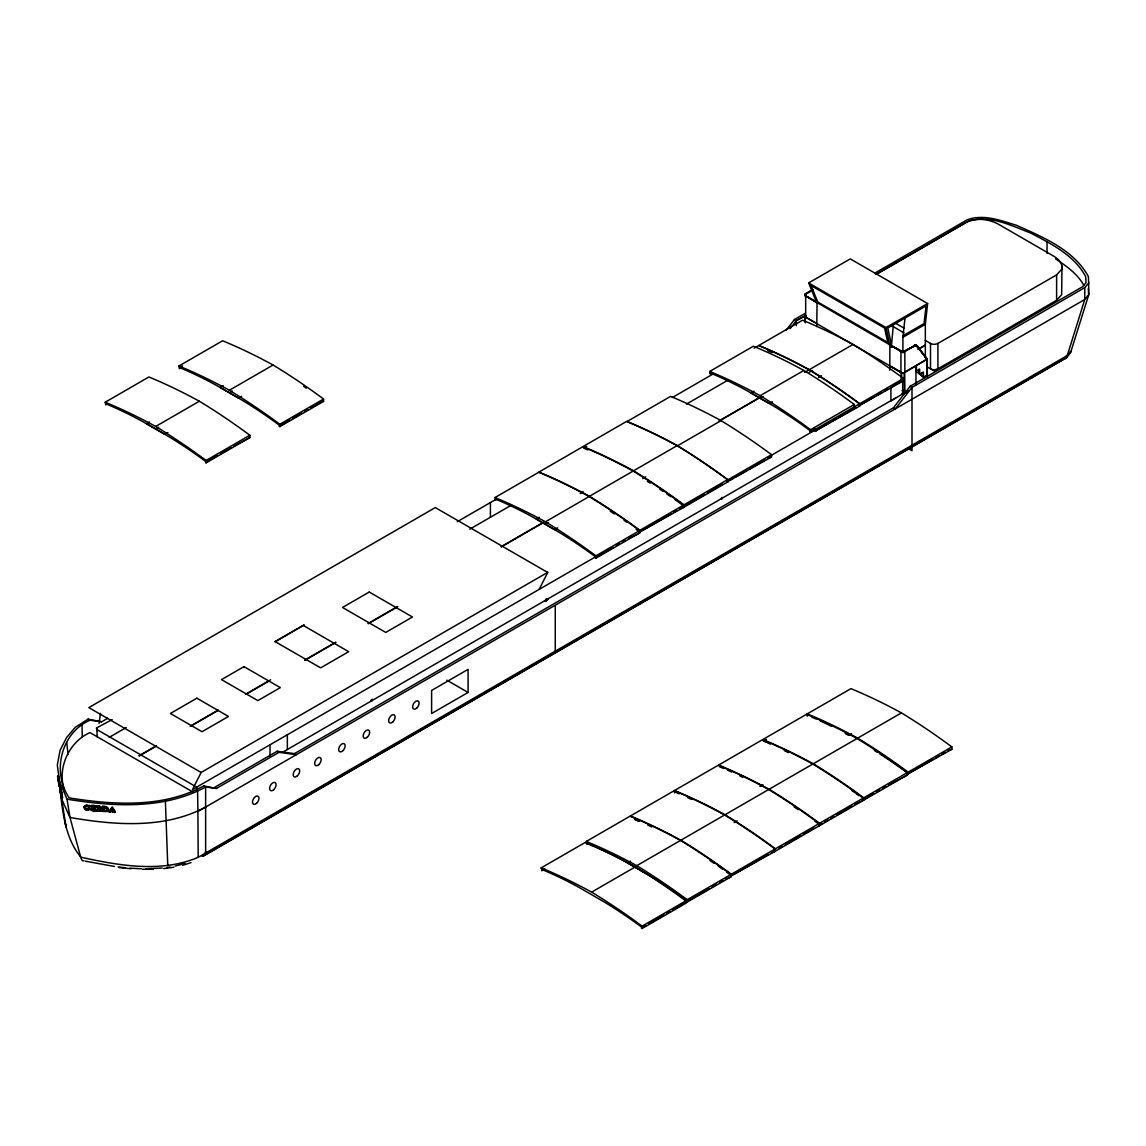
<?xml version="1.0" encoding="UTF-8"?>
<svg xmlns="http://www.w3.org/2000/svg" width="1146" height="1146" viewBox="0 0 1146 1146"><rect width="100%" height="100%" fill="white"/><g stroke="black" fill="none" stroke-linecap="round" stroke-linejoin="round"><path stroke-width="1.5" d="M546.284 601.378L546.556 598.814A1.676 0.96 -60 0 1 547.731 599.487L545.095 600.69A1.676 0.96 -60 0 0 545.138 601.02M796.327 325.679L796.341 320.594L805.581 315.265M95.892 809.792C96.364 811.626 88.142 809.448 92.296 810.537C95.533 813.961 97.152 807.013 94.774 810.394C90.305 811.096 95.304 804.635 94.473 808.918M916.184 345.404L916.127 345.806A8.122 4.699 -60 0 0 914.68 345.777L914.866 345.218A8.523 4.913 -60 0 1 915.926 345.333L916.556 345.562A8.552 4.942 -60 0 1 917.588 346.393L927.042 359.572M917.459 346.364A8.523 4.913 -60 0 0 916.428 345.519L916.213 345.605A8.409 4.856 -60 0 1 917.33 346.407L927.257 359.185L917.144 346.636A8.122 4.699 -60 0 0 916.155 345.82A8.18 4.713 -60 0 0 914.666 345.791L904.552 351.048A2.421 1.39 0 0 1 901.186 350.92L889.769 344.96L885.987 327.57L808.646 282.919L850.275 258.896L927.615 303.532L925.338 324.304L925.338 357.266M107.395 809.119L106.549 811.139L104.472 810.365M111.162 811.583C107.595 813.674 110.045 808.99 112.337 807.042C113.483 809.577 117.565 813.961 112.766 812.027C115.631 807.758 110.045 813.015 111.792 808.088C110.546 810.91 110.431 813.975 111.004 809.62M85.262 807.543L85.377 806.755M97.51 805.953C94.76 804.75 99.931 810.394 96.364 810.723C100.261 812.099 98.928 809.721 96.465 810.91M97.353 809.635L97.124 810.58M1034.208 374.656L1032.661 377.449L1029.71 377.507M100.977 808.088L100.447 806.455L98.012 805.996M876.189 274.223L965.82 222.482C975.919 217.482 988.296 218.886 998.066 224.014L1053.948 256.289C1058.417 258.924 1063.159 263.609 1061.669 269.281L1056.612 274.897L937.915 343.428A5.257 3.037 0 0 1 930.495 343.428L925.338 340.448M84.245 806.583C83.543 810.007 89.46 810.795 90.376 808.56C90.505 808.245 87.282 812.299 84.933 809.377C80.736 801.455 95.261 808.045 87.211 805.695A1.69 1.246 11.9 0 0 85.964 805.982L85.492 806.498M816.754 326.567L817.069 302.229L805.724 295.811M100.06 807.371C98.484 811.569 97.267 803.604 100.819 807.285C99.616 808.159 99.96 810.967 101.994 810.666M893.379 324.762L891.273 347.453M902.905 352.925L902.905 337.253L904.996 318.044M91.766 807.056C88.686 804.979 96.006 804.32 95.433 806.985M107.309 809.549C104.587 802.888 100.776 807.343 102.896 811.425A9.87 7.263 11.9 0 1 103.828 811.468L107.122 811.483A2.579 1.891 11.9 0 0 108.24 810.623L108.512 809.749C107.996 806.311 101.779 805.509 104.386 810.781M99.029 723.527L100.49 713.328M91.909 809.248L91.021 810.007L91.866 809.534M795.797 323.673L796.341 320.594L805.824 315.766M98.227 809.162L98.312 807.973M85.391 807.586C88.672 812.457 87.726 805.939 90.376 808.56M88.7 808.661L87.97 808.016M84.317 806.54L89.474 805.366M89.374 807.156L89.632 805.71M89.632 807.099L87.297 805.28A1.69 1.246 11.9 0 0 86.065 805.552L85.363 806.827M90.778 805.996L91.766 806.053L91.823 809.678M93.557 805.91C90.964 806.254 95.032 810.322 94.531 808.302A4.828 3.553 11.9 0 1 94.516 807.543L94.488 807.113M92.797 809.377L92.998 807.944M94.402 807.099L92.898 807.629M95.419 806.34L95.304 807.314L94.101 805.953M97.209 807.5L96.293 805.867M96.364 810.723L97.209 810.15M99.358 811.124L98.341 809.663M101.378 810.996C104.085 811.039 95.19 807.515 99.444 810.537M103.183 811.082L103.384 807.586L102.395 806.369M102.553 811.425L103.269 810.666M108.999 811.941L110.016 810.738M111.792 808.088L112.68 810.308M112.036 807.4L115.488 811.941M112.68 812.213L112.795 810.637L110.761 810.466M85.277 807.185L85.449 806.412M107.18 810.365L107.366 809.563M95.462 809.978L95.691 809.176M65.007 820.55L66.024 827.34L59.363 783.921C62.586 809.162 63.961 836.652 80.879 857.194C118.926 865.545 161.042 873.123 198.186 857.323L1067.27 355.561L1084.775 299.478L1084.775 287.632L1088.7 283.048L1088.356 276.473C1073.673 249.742 1042.989 237.193 1016.459 225.275C1000.816 220.533 983.454 213.844 967.238 219.774L874.67 273.206M102.309 806.942L103.197 806.856M108.97 811.382L111.047 811.683M101.063 807.672L99.602 808.918M112.738 811.697L115.388 812.041M87.855 808.36L90.276 808.46M102.51 810.867L102.982 810.996A9.87 7.263 11.9 0 1 103.914 811.039L107.208 811.053A2.579 1.891 11.9 0 0 108.34 810.193L107.538 807.429L102.768 806.369M102.123 810.38L100.476 811.239L98.341 808.976M63.947 788.863C57.372 767.204 69.319 741.749 89.947 732.581L193.602 792.416M92.783 808.489L94.23 809.162M214.546 787.402L277.146 751.26L294.45 753.624L296.313 754.698L279.008 752.335L216.408 788.477L203.773 785.927C163.119 808.102 113.54 805.022 69.204 797.903C51.685 772.046 60.867 732.924 89.947 720.218L101.622 721.779L88.099 719.144L75.249 727.323L66.525 737.637L60.108 750.243L57.3 765.055L59.621 781.515L67.012 799.177L69.992 817.499L81.022 858.325L82.326 860.675L84.03 860.847M100.003 807.815L98.441 808.188M539.179 589.373L547.831 572.284L201.123 772.461L192.485 789.551L594.96 557.171M804.807 315.608L804.707 315.766A2.22 1.275 0 0 0 805.094 316.883L900.942 372.249M92.926 805.925L92.812 808.059M92.754 806.469L95.032 806.813M816.854 302.659L805.624 295.926L902.69 352.295M889.912 344.574L889.769 370.187M786.156 330.234L794.465 319.519L805.266 313.288M294.45 753.624L893.508 407.732L910.125 386.288L1082.583 286.729L1086.036 282.704L1085.72 276.73C1074.59 255.486 1051.627 244.084 1031.257 233.326C1011.818 225.733 990.001 214.703 968.8 221.035L876.404 274.367M790.095 328.63L796.341 320.594L794.465 319.519M107.122 810.265L104.644 810.68M1064.305 358.755L1067.972 354.415M1067.27 355.561L1071.08 351.048L1088.7 294.894L1088.7 283.048M1065.035 358.655L1071.066 351.321M1070.851 352.151L1067.041 356.65L201.954 856.119L205.077 854.83L205.635 851.363M1065.694 358.383L1070.493 352.882M926.627 366.591L934.205 370.975L1056.612 300.309L1061.669 294.68L1061.955 265.915M371.734 701.094C374.413 697.069 369.227 700.908 371.476 700.951M721.694 499.427C724.215 494.599 719.444 500.014 721.092 499.083M99.745 808.56L101.464 810.58M205.635 807.056C164.566 829.246 114.528 825.149 69.992 817.499L62.171 800.08L60.136 791.814M917.86 349.444L925.338 345.089M105.203 402.217L148.908 376.977L153.091 378.724A618.238 356.95 60 0 1 165.611 384.254L165.669 384.282A620.545 358.268 60 0 1 199.361 401.229A620.545 358.268 60 0 1 233.068 423.189L233.125 423.232A618.238 356.95 60 0 1 245.645 432.157L249.828 435.236L249.828 437.614L206.108 462.841L205.463 461.308A460.09 265.628 60 0 0 168.147 436.254L143.164 421.843A460.09 265.628 60 0 0 105.847 403.807L105.847 404.953L105.203 402.217L109.386 403.965A618.238 356.95 60 0 1 121.891 409.48L121.963 409.509A620.545 358.268 60 0 1 155.655 426.455A620.545 358.268 60 0 1 189.348 448.43L189.419 448.473A618.238 356.95 60 0 1 201.925 457.397L206.108 460.477L206.108 462.841M178.934 366.004L222.639 340.763L226.822 342.511A618.238 356.95 60 0 1 239.342 348.04L239.399 348.069A620.545 358.268 60 0 1 273.092 365.015A620.545 358.268 60 0 1 306.799 386.976L306.856 387.019A618.238 356.95 60 0 1 319.376 395.943L323.559 399.023L323.559 401.401L279.839 426.627L279.194 425.094A460.09 265.628 60 0 0 241.878 400.04L216.895 385.629A460.09 265.628 60 0 0 179.578 367.594L179.578 368.74L178.934 366.004L183.116 367.751A618.238 356.95 60 0 1 195.622 373.281L195.694 373.295A620.545 358.268 60 0 1 229.386 390.256A620.545 358.268 60 0 1 263.079 412.216L263.15 412.259A618.238 356.95 60 0 1 275.656 421.184L279.839 424.264L279.839 426.627M179.578 367.594L182.601 365.846M149.496 421.943L146.473 423.676L164.838 434.277L167.846 432.543M223.226 385.729L220.204 387.463L238.569 398.063L241.577 396.33M155.655 426.455L199.361 401.229M155.655 428.976L158.664 427.243M229.386 390.256L273.092 365.015M229.386 392.763L232.394 391.03M206.108 460.477L249.828 435.236M205.463 462.468L217.511 455.506M220.533 453.759L231.077 447.671M234.099 445.937L249.828 437.614M279.839 424.264L323.559 399.023M279.194 426.255L289.737 420.167M292.76 418.419L301.799 413.205M304.807 411.457L307.83 409.724M310.838 407.976L321.396 401.888M805.566 293.763L812.614 289.609M812.571 289.78L805.624 293.963A2.765 1.59 0 0 0 805.681 296.284L805.681 317.213M805.724 294.078L812.872 290.124M101.593 721.808L107.796 718.213M754.097 348.169L758.609 345.562L762.792 347.31A618.238 356.95 60 0 1 775.312 352.839L775.384 352.868A620.545 358.268 60 0 1 809.076 369.814A620.545 358.268 60 0 1 842.768 391.774A618.238 356.95 60 0 1 855.346 400.756L859.529 403.822L810.609 432.071L809.95 430.538A460.09 265.628 60 0 0 772.633 405.483L747.665 391.073A460.09 265.628 60 0 0 710.348 373.037L710.348 374.183L709.689 371.447L753.409 346.207L757.578 347.954A618.238 356.95 60 0 1 770.098 353.484L770.169 353.512A620.545 358.268 60 0 1 803.862 370.459A620.545 358.268 60 0 1 837.554 392.419L837.626 392.462A618.238 356.95 60 0 1 850.131 401.387L854.314 404.466L854.314 406.844L853.67 405.312M494.986 497.55L538.706 472.31L542.889 474.072A618.238 356.95 60 0 1 555.395 479.587L555.466 479.615A620.545 358.268 60 0 1 589.159 496.562A620.545 358.268 60 0 1 622.851 518.522L622.923 518.565A618.238 356.95 60 0 1 635.443 527.504L639.626 530.584L639.626 532.947L595.906 558.188L595.247 556.655A460.09 265.628 60 0 0 557.93 531.586L532.962 517.175A460.09 265.628 60 0 0 495.645 499.14L495.645 500.301L494.986 497.55L499.169 499.298A618.238 356.95 60 0 1 511.689 504.827L511.746 504.856A620.545 358.268 60 0 1 545.453 521.802A620.545 358.268 60 0 1 579.145 543.763L579.203 543.806A618.238 356.95 60 0 1 591.723 552.744L595.906 555.81L595.906 558.188M97.052 730.79L96.407 728.039L112.136 719.616M586.752 446.41L583.729 448.143A460.09 265.628 60 0 1 587.855 449.891M457.254 521.702L496.433 499.083M672.358 397.519L712.654 374.255M109.157 737.379L126.218 727.538M274.897 641.703L304.191 624.785M469.774 529.18L511.56 505.057M686.44 404.094L728.283 379.971M753.982 391.173L750.974 392.906L769.324 403.507L772.347 401.773M539.279 517.276L536.271 519.009L554.635 529.624L557.644 527.876M580.248 493.511L583.271 491.763M709.689 371.447L713.872 373.195A618.238 356.95 60 0 1 726.392 378.71A620.545 358.268 60 0 1 760.156 395.685L803.862 370.459M139.139 755.701L156.157 745.874M190.193 726.22L218.041 710.148M245.889 694.075L270.642 679.779M304.678 660.125L335.62 642.261M368.11 623.51L397.504 606.535M501.046 546.757L544.278 521.788M718.786 421.04L760.486 396.974M139.21 755.959L156.228 746.132M191.84 725.576L218.155 710.377M246.032 694.29L269.253 680.882M304.865 660.325L335.821 642.448M368.339 623.668L397.748 606.692M501.475 546.8L543.276 522.662M719.774 420.768L760.027 397.533M633.151 471.063A620.545 358.268 60 0 0 599.444 454.117L599.387 454.088A618.238 356.95 60 0 0 586.867 448.559L582.684 446.811L538.978 472.052L543.161 473.799A618.238 356.95 60 0 1 555.667 479.315L555.738 479.343A620.545 358.268 60 0 1 589.431 496.29L633.151 471.063A620.545 358.268 60 0 1 666.843 493.024L666.9 493.067A618.238 356.95 60 0 1 679.42 501.991L683.603 505.071L683.603 507.434L639.239 532.303M677.243 445.565A620.545 358.268 60 0 0 643.551 428.618L643.479 428.59A618.238 356.95 60 0 0 630.973 423.075L626.79 421.313L583.07 446.553L587.253 448.301A618.238 356.95 60 0 1 599.773 453.83L599.831 453.859A620.545 358.268 60 0 1 633.537 470.805L677.243 445.565A620.545 358.268 60 0 1 710.95 467.525L711.093 467.883A618.238 356.95 60 0 1 723.613 476.808L727.796 479.888L771.516 454.647L767.333 451.567A618.238 356.95 60 0 0 754.813 442.643A620.545 358.268 60 0 0 721.049 420.639A620.545 358.268 60 0 0 687.356 403.693L687.285 403.664A618.238 356.95 60 0 0 674.779 398.135L670.596 396.387L626.876 421.628L631.059 423.375A618.238 356.95 60 0 1 643.579 428.89L643.637 428.919M545.453 521.802L589.159 496.562M645.04 429.564A620.545 358.268 60 0 1 677.343 445.866L721.049 420.639M760.156 398.206L763.164 396.473M804.549 372.421L809.076 369.814M853.025 344.445A620.545 358.268 60 0 0 819.318 327.498L819.261 327.47A618.238 356.95 60 0 0 806.741 321.94L802.558 320.192L758.853 345.433L763.035 347.181A618.238 356.95 60 0 1 775.556 352.696L775.613 352.724A620.545 358.268 60 0 1 809.305 369.671L853.025 344.445A620.545 358.268 60 0 1 886.718 366.405L886.789 366.448A618.238 356.95 60 0 1 899.295 375.372L903.478 378.452L903.478 380.816L859.113 405.684L874.183 396.974M885.987 327.57L927.615 303.532M545.453 524.324L548.461 522.576M809.305 372.192L812.328 370.459M642.72 478.627L645.728 476.879M818.488 377.492L821.51 375.759M903.077 335.706L924.077 323.573L925.997 305.925L887.778 327.985L891.273 343.972L889.769 344.96L901 351.45M902.905 337.253L925.338 324.304M914.694 345.447L904.609 351.263A2.478 1.433 0 0 1 901.143 351.321A2.421 1.39 0 0 0 904.609 351.263L915.052 345.49A8.48 4.899 -60 0 1 916.17 345.519A8.351 4.813 -60 0 0 915.067 345.562M904.896 351.435L914.637 345.82M918.877 348.971L925.338 345.233M927.3 376.819L927.3 359.199L904.466 372.292L904.724 393.379L902.518 393.45L904.466 393.236L904.466 372.608L927.042 359.056L927.042 375.043L923.347 377.177L923.347 372.02L919.636 374.169L919.636 369.012L915.941 371.146L924.263 377.936L924.263 376.647M810.609 432.071L810.609 429.707L854.314 404.466M809.95 431.698L814.477 429.091M639.898 532.675L639.898 530.312L683.603 505.071M704.432 494.628L683.331 506.804L683.99 507.191L683.99 504.813L727.71 479.587L723.527 476.507A618.238 356.95 60 0 0 711.007 467.568M595.906 555.81L639.626 530.584M859.772 406.056L859.772 403.693L903.478 378.452M770.055 456.079L816.525 429.249M642.247 530.555L670.883 514.024M673.905 512.276L676.914 510.543M679.936 508.795L683.603 507.434M707.454 492.88L722.524 484.185M595.247 557.801L613.339 547.358M616.347 545.625L619.37 543.877M622.378 542.144L625.401 540.396M628.409 538.663L639.626 532.947M730.16 480.131L733.168 478.398M736.19 476.65L746.734 470.562M749.756 468.814L764.826 460.119M767.834 458.371L771.516 457.01L771.516 454.647M815.164 429.893L815.164 431.054L830.234 422.358M833.257 420.611L836.265 418.877M839.287 417.13L855.861 407.561M877.206 395.241L881.718 392.634M884.741 390.886L887.749 389.153M890.771 387.405L901.315 381.317M683.99 507.191L727.71 481.95L727.051 481.578M727.137 481.879L771.516 457.01M815.164 431.054L859.529 406.2L859.529 403.822M67.012 799.177C112.666 806.626 163.735 809.85 205.635 787.001L216.408 788.477M1084.775 287.632L912.001 387.377L895.384 408.821L893.508 407.732M283.019 752.02L895.585 397.963M902.89 394.124L908.764 390.743M907.503 391.774L903.163 394.281L902.117 393.68M198.186 857.323L197.9 811.511L1084.775 299.478L1088.7 294.894L1088.356 288.319M468.084 692.456L431.612 713.514L431.612 690.436L468.084 669.364L468.084 692.456L446.854 680.194M202.727 856.177L1066.711 357.366M203.444 856.091L1066.253 357.953M586.308 841.436L630.014 816.196L634.196 817.943A618.238 356.95 60 0 1 646.716 823.473L646.774 823.501A620.545 358.268 60 0 1 680.466 840.448A620.545 358.268 60 0 1 714.173 862.408L714.23 862.451A618.238 356.95 60 0 1 726.75 871.39L730.933 874.455L730.933 876.833L687.228 902.06L686.569 900.527A460.09 265.628 60 0 0 649.252 875.472L624.269 861.061A460.09 265.628 60 0 0 586.953 843.026L586.953 844.187L586.308 841.436L590.491 843.184A618.238 356.95 60 0 1 602.997 848.713L603.068 848.742A620.545 358.268 60 0 1 636.761 865.688A620.545 358.268 60 0 1 670.453 887.649L670.525 887.692A618.238 356.95 60 0 1 683.045 896.616L687.228 899.696L687.228 902.06M674.507 792.874L674.507 790.511L718.213 765.27L722.395 767.032A618.238 356.95 60 0 1 734.915 772.547L734.973 772.576A620.545 358.268 60 0 1 768.665 789.522A620.545 358.268 60 0 1 802.372 811.483L802.429 811.54A618.238 356.95 60 0 1 814.949 820.464L819.132 823.544L819.132 825.908L775.412 851.149L774.768 849.616M807.228 716.25L807.228 713.886L850.948 688.646L855.131 690.393A618.238 356.95 60 0 1 867.651 695.923L867.708 695.951A620.545 358.268 60 0 1 901.401 712.898A620.545 358.268 60 0 1 935.107 734.858L935.165 734.901A618.238 356.95 60 0 1 947.685 743.826L951.868 746.906L951.868 749.283L907.503 774.137L933.116 759.34M541.184 867.866L584.89 842.639L589.073 844.387A618.238 356.95 60 0 1 601.593 849.902L601.65 849.931A620.545 358.268 60 0 1 635.357 866.877A620.545 358.268 60 0 1 669.049 888.852L669.106 888.895A618.238 356.95 60 0 1 681.626 897.819L685.809 900.899L685.809 903.263L642.104 928.504L641.445 926.971A459.918 265.543 60 0 0 604.128 901.916L579.16 887.491A460.09 265.628 60 0 0 541.843 869.456L541.843 870.616L541.184 867.866L545.367 869.613A618.238 356.95 60 0 1 557.873 875.143L557.944 875.172A620.545 358.268 60 0 1 591.637 892.118A620.545 358.268 60 0 1 625.344 914.078L625.401 914.121A618.238 356.95 60 0 1 637.921 923.06L642.104 926.14L642.104 928.504M766.473 739.385L763.465 741.118A460.09 265.628 60 0 1 766.216 742.279M541.843 870.616L544.851 868.869M630.601 861.162L627.578 862.895L645.943 873.496M759.913 786.5L762.921 784.752M851.521 733.612L848.513 735.345L845.204 733.512M636.761 865.688L680.466 840.448M724.587 814.978A620.545 358.268 60 0 0 690.895 798.031L690.823 798.003A618.238 356.95 60 0 0 678.317 792.473L674.135 790.726L630.415 815.966L634.598 817.714A618.238 356.95 60 0 1 647.118 823.243L647.175 823.272A620.545 358.268 60 0 1 680.882 840.219L724.587 814.978A620.545 358.268 60 0 1 758.294 836.938L758.351 836.981A618.238 356.95 60 0 1 770.871 845.92L775.054 848.985L775.054 851.363L730.675 876.217M674.507 790.511L678.69 792.258A618.238 356.95 60 0 1 691.196 797.788L691.267 797.817A620.545 358.268 60 0 1 724.96 814.763L768.665 789.522M812.801 764.053A620.545 358.268 60 0 0 779.108 747.106L779.036 747.077A618.238 356.95 60 0 0 766.531 741.548L762.348 739.8L718.628 765.041L722.811 766.789A618.238 356.95 60 0 1 735.331 772.304A620.545 358.268 60 0 1 769.095 789.279L812.801 764.053A620.545 358.268 60 0 1 846.493 786.013L846.565 786.056A618.238 356.95 60 0 1 859.07 794.98L863.253 798.06L863.253 800.424L819.548 825.664L818.889 824.132M856.979 738.54A620.545 358.268 60 0 0 823.272 721.593L823.215 721.565A618.238 356.95 60 0 0 810.695 716.049L806.512 714.302L762.806 739.528L766.989 741.29A618.238 356.95 60 0 1 779.495 746.805L779.567 746.834A620.545 358.268 60 0 1 813.259 763.78L856.979 738.54A620.545 358.268 60 0 1 890.671 760.514L890.729 760.557A618.238 356.95 60 0 1 903.249 769.482L907.431 772.562L907.431 774.925L863.726 800.166L863.067 798.633M807.228 713.886L811.411 715.634A618.238 356.95 60 0 1 823.931 721.149L824.003 721.178A620.545 358.268 60 0 1 857.695 738.124L901.401 712.898M591.637 892.118L635.357 866.877M734.142 822.584L737.15 820.837M687.228 899.696L730.933 874.455M731.334 876.59L731.334 874.226L775.054 848.985M775.412 851.149L775.412 848.785L819.132 823.544M819.548 825.664L819.548 823.301L863.253 798.06M863.726 800.166L863.726 797.802L907.431 772.562M908.148 774.51L908.148 772.146L951.868 746.906M642.104 926.14L685.809 900.899M686.569 901.687L709.173 888.637M712.182 886.889L716.708 884.282M719.731 882.549L722.739 880.801M725.747 879.068L730.933 876.833M733.698 874.47L768.364 854.458M771.373 852.724L775.054 851.363M779.28 848.155L782.303 846.421M785.311 844.674L800.381 835.978M803.403 834.231L813.947 828.143M818.889 825.292L821.911 823.544M824.919 821.811L827.942 820.063M830.95 818.33L833.959 816.582M836.981 814.849L852.051 806.139M855.074 804.406L863.253 800.424M863.067 799.779L873.61 793.691M876.633 791.958L879.641 790.21M882.664 788.477L885.672 786.729M888.694 784.996L907.431 774.925M936.139 757.606L939.147 755.859M942.17 754.125L945.178 752.378M948.186 750.644L951.868 749.283M641.445 928.117L645.957 925.51M648.98 923.776L664.05 915.067M667.072 913.333L670.081 911.586M673.089 909.852L683.646 903.75M95.404 809.764L92.998 809.62M191.01 862.609L182.515 865.359M184.907 863.454L175.094 866.047M98.298 806.784L99.888 807.343M57.558 775.957L59.019 779.853M58.976 779.552L58.245 779.567L58.704 778.177M58.833 778.807L58.833 778.736C56.727 783.062 62.085 789.995 59.377 781.3M58.861 778.979L59.105 784.208L59.463 782.217M58.503 780.383L59.334 781.228M57.558 776.129L59.735 784.108M57.887 777.475C57.529 775.67 57.873 782.116 59.449 781.873M58.532 781.859L59.391 781.515M59.162 783.778C62.586 803.274 59.406 774.567 59.105 784.179M58.833 782.317L59.563 782.575L58.632 780.999M59.492 786.543L59.52 783.348M58.89 783.649L60.122 786.443L59.563 783.062M59.492 786.514L60.065 785.282M59.406 785.225L60.251 785.411L61.526 792.788M59.535 786.041L60.595 788.204M58.876 782.059L60.237 789.995L60.251 785.411M60.151 788.018C60.666 792.13 61.612 796.327 59.635 785.583M60.795 790.898L62.557 797.845L60.81 790.941L61.11 794.049M61.569 791.872L62.027 795.353L61.153 794.307L61.569 791.872L61.411 794.966M62.027 795.338L61.741 793.333L61.397 795.381M61.311 794.35L61.44 790.84M61.125 794.121L61.941 794.25M61.383 794.765L61.755 794.02M62.027 795.281L61.941 797.96M61.913 797.802L62.113 795.123M167.03 867.422L170.109 867.006M173.777 867.25L163.677 868.596M902.045 390.671L904.466 390.385M112.766 809.878L110.99 809.735M904.452 372.608A2.22 1.275 -0.4 0 1 903.463 372.937L903.191 372.98A2.22 1.289 0.5 0 1 901.329 372.593L889.869 365.989M914.322 345.361L915.038 345.404M162.259 868.052L145.972 868.74M142.505 869.298L153.435 869.255M129.942 868.181L141.345 868.754M91.967 805.925L95.362 806.225M118.009 867.006L124.828 867.68M118.898 867.522L130.973 868.725M114.471 866.491L85.506 861.176M916.155 345.992L915.769 345.848A7.993 4.613 -60 0 0 914.422 345.777M889.869 365.846L901.544 372.722A2.22 1.275 0 0 0 903.478 372.951M805.094 315.322A2.22 1.275 -0.5 0 0 805.294 316.984L816.754 323.487M894.926 322.886L904.051 328.157M891.875 325.779L904.051 332.942M889.869 344.631L901.229 351.192A2.335 1.347 0 0 0 904.552 351.048M910.125 386.288L912.001 387.377L912.001 450.679L908.449 448.63M323.559 401.401L322.9 399.868M547.602 572.413L435.294 507.578L88.815 707.612L201.123 772.461M547.731 599.487L547.459 599.329A1.676 0.96 -60 0 1 547.301 600.103M685.809 903.263L685.15 901.73M277.146 751.26L279.008 752.335M88.099 719.144L89.947 720.218M203.773 785.927L205.635 787.001L205.635 853.025M97.052 729.63L195.135 786.256M1055.595 258.867C1066.353 266.001 1077.612 273.951 1083.958 285.469M859.772 403.693L855.589 400.613A618.238 356.95 60 0 0 843.069 391.688A620.545 358.268 60 0 0 809.305 369.671M815.164 428.575L815.823 431.426M810.609 429.707L806.426 426.627A618.238 356.95 60 0 0 793.906 417.703L793.849 417.66A620.545 358.268 60 0 0 760.156 395.685M683.99 504.813L679.807 501.747A618.238 356.95 60 0 0 667.301 492.809L667.23 492.766A620.545 358.268 60 0 0 633.537 470.805M639.898 530.312L635.715 527.232A618.238 356.95 60 0 0 623.195 518.307L623.138 518.264A620.545 358.268 60 0 0 589.431 496.29M908.148 772.146L903.965 769.066A618.238 356.95 60 0 0 891.459 760.142A620.545 358.268 60 0 0 857.695 738.124M863.726 797.802L859.543 794.722A618.238 356.95 60 0 0 847.023 785.784A620.545 358.268 60 0 0 813.259 763.78M819.548 823.301L815.365 820.221A618.238 356.95 60 0 0 802.845 811.296L802.787 811.253A620.545 358.268 60 0 0 769.095 789.279M775.412 848.785L771.229 845.705A618.238 356.95 60 0 0 758.724 836.766A620.545 358.268 60 0 0 724.96 814.763M731.334 874.226L727.151 871.146A618.238 356.95 60 0 0 714.646 862.222A620.545 358.268 60 0 0 680.882 840.219M917.258 346.45L927.257 359.185M88.786 808.231C89.803 811.339 84.073 809.692 85.348 807.113M816.654 302.587L808.646 282.919M96.207 806.44L99.731 806.612L99.974 807.787M58.317 776.501L58.675 778.034M61.454 792.66L60.953 790.282M59.936 783.95L60.351 786.93M107.266 809.062L104.343 807.285L104.343 810.236M59.52 785.927L59.964 788.305M58.518 777.36L58.231 775.971L58.26 776.73M58.403 780.813L58.145 779.968L58.99 781.071M59.463 785.526L59.306 784.108M58.245 779.567L58.002 778.091M60.767 787.918C60.351 787.288 62.142 796.212 60.838 788.362M59.664 785.755L59.921 787.302M58.346 777.289L58.99 781.185M58.575 777.661L58.876 779.452M58.919 780.713L58.317 776.644M60.208 788.462L60.523 790.382M60.28 786.342L60.552 787.187M60.466 790.797L60.752 792.244L60.38 790.196M914.709 345.519L914.723 345.591A8.409 4.856 -60 0 1 916.17 345.591M66.826 742.837L67.986 754.526M165.368 800.739L167.76 865.388M82.011 724.802L82.297 736.993M197.599 791.642L197.9 811.511M1056.612 274.897L1056.612 300.309M1047.043 241.548L1047.043 253.409M937.915 343.428L937.915 368.826A5.257 3.037 0 0 1 930.495 368.826L930.495 343.428M921.499 373.095L921.499 375.673M918.72 369.542L918.72 373.41M916.385 365.732L916.385 370.889M915.941 365.674L915.941 384.898M902.69 379.125L902.69 393.852L890.9 401.028L890.9 387.935M901.544 372.722L901.544 379.598M901.329 372.608L901.329 378.495M862.609 798.891L862.609 800.051M805.294 316.998L805.294 322.886M805.036 314.52L805.094 322.026M774.395 849.831L774.395 850.977M770.857 455.478L770.857 456.638M727.71 479.587L727.796 482.251M555.266 606.563L555.266 651.172M490.416 502.55L490.416 517.29M287.345 734.787L287.345 749.513M270.041 744.785L270.041 756.231M196.668 787.144L196.668 790.668M97.052 728.312L97.052 736.677M805.681 317.227A2.765 1.59 0 0 1 805.079 315.494M805.896 296.169A2.478 1.433 0 0 1 805.896 294.15M805.896 295.754A2.478 1.433 0 0 1 805.896 293.72M805.681 295.869A2.765 1.59 0 0 1 805.681 293.605M545.367 600.848A1.676 0.96 -60 0 1 546.556 598.814M303.59 386.274A460.09 265.628 60 0 1 306.354 388.136M904.925 351.407A2.879 1.662 0 0 1 900.871 351.407M904.251 393.336A2.22 1.275 0 0 1 902.604 393.594M904.853 351.034A2.765 1.59 0 0 1 900.942 351.034M904.652 350.905A2.478 1.433 0 0 1 901.143 350.905M914.923 345.247A8.552 4.942 -60 0 1 916.055 345.347L916.657 345.848A8.48 4.899 -60 0 1 917.688 346.536M914.379 345.304A8.409 4.856 -60 0 1 915.812 345.376M916.528 346.035A8.122 4.699 -60 0 1 917.516 346.837M916.227 346.02A7.993 4.613 -60 0 1 917.187 346.823M634.798 819.533A459.918 265.543 60 0 1 638.924 821.353M635.199 819.304A460.09 265.628 60 0 1 639.339 821.109M647.619 824.934A460.09 265.628 60 0 1 651.759 826.939M709.99 860.546A459.918 265.543 60 0 1 714.144 863.339M718.284 866.175A459.918 265.543 60 0 1 722.424 869.083M726.55 872.049A459.918 265.543 60 0 1 730.675 875.057M675.152 792.101A460.09 265.628 60 0 1 679.277 793.849M687.557 797.544A460.09 265.628 60 0 1 691.697 799.478M794.049 806.899A460.09 265.628 60 0 1 798.203 809.62M814.763 821.123A460.09 265.628 60 0 1 817.513 823.129M719.287 766.631A460.09 265.628 60 0 1 723.413 768.379M727.552 770.184A460.09 265.628 60 0 1 731.678 772.06M739.972 776.014A460.09 265.628 60 0 1 742.751 777.375M852.051 790.711A460.09 265.628 60 0 1 854.801 792.66M856.191 793.634A460.09 265.628 60 0 1 858.941 795.611M767.591 742.866A460.09 265.628 60 0 1 770.341 744.069M784.151 750.501A460.09 265.628 60 0 1 788.305 752.578M874.341 750.472A460.09 265.628 60 0 1 877.12 752.206M879.884 753.953A460.09 265.628 60 0 1 907.503 772.977M812.013 717.224A460.09 265.628 60 0 1 816.153 719.029M820.292 720.906A460.09 265.628 60 0 1 831.351 726.22M636.216 529.395A460.09 265.628 60 0 1 638.967 531.415M610.245 511.245A460.09 265.628 60 0 1 614.399 513.909M624.083 520.356A460.09 265.628 60 0 1 626.833 522.261M636.488 529.123A460.09 265.628 60 0 1 639.239 531.142M647.404 481.435A460.09 265.628 60 0 1 650.183 483.139M659.881 489.313A460.09 265.628 60 0 1 662.646 491.147M666.8 493.926A460.09 265.628 60 0 1 670.94 496.777M675.08 499.67A460.09 265.628 60 0 1 683.331 505.658M677.343 445.866A620.545 358.268 60 0 1 688.588 452.871M689.992 453.759A620.545 358.268 60 0 1 711.036 467.84M767.763 350.576A460.09 265.628 60 0 1 771.903 352.452M303.303 625.487L275.269 641.674L320.636 667.874L348.685 651.687L303.303 625.487M369.241 592.038L342.511 607.466L385.758 632.434L412.474 617.006L369.241 592.038M243.969 666.643L221.507 679.607L257.85 700.593L280.326 687.629L243.969 666.643M196.854 698.201L170.396 713.471L202.011 731.735L228.469 716.451L196.854 698.201M916.413 345.748L915.711 345.576A8.122 4.699 -60 0 0 914.322 345.576A8.18 4.713 -60 0 1 915.683 345.648L916.385 345.82M884.597 328.043L811.039 285.569L817.771 302L887.749 342.396L884.597 328.043M916.628 345.763L916.628 345.691A8.409 4.856 -60 0 1 917.688 346.608A8.351 4.813 -60 0 0 916.657 345.848M904.853 372.393L904.853 351.45A2.765 1.59 0 0 1 900.942 351.45L900.942 372.364A2.765 1.59 0 0 0 904.853 372.393M805.996 294.049A2.335 1.347 0 0 0 805.996 295.969A2.335 1.347 0 0 1 805.996 293.992M256.575 803.332A4.598 2.65 -60 0 0 258.036 796.212A4.598 2.65 -60 0 0 252.593 801.04A4.598 2.65 -60 0 0 256.575 803.332M273.693 789.709A4.598 2.65 -60 0 0 275.155 782.589A4.598 2.65 -60 0 0 269.711 787.402A4.598 2.65 -60 0 0 273.693 789.709M297.272 775.942A4.598 2.65 -60 0 0 298.734 768.823A4.598 2.65 -60 0 0 293.29 773.65A4.598 2.65 -60 0 0 297.272 775.942M318.76 764.683A4.598 2.65 -60 0 0 320.221 757.578A4.598 2.65 -60 0 0 314.778 762.391A4.598 2.65 -60 0 0 318.76 764.683M342.754 750.845A4.598 2.65 -60 0 0 344.201 743.725A4.598 2.65 -60 0 0 338.772 748.539A4.598 2.65 -60 0 0 342.754 750.845M367.236 737.279A4.598 2.65 -60 0 0 368.697 730.16A4.598 2.65 -60 0 0 363.253 734.987A4.598 2.65 -60 0 0 367.236 737.279M392.72 721.994A4.598 2.65 -60 0 0 394.181 714.875A4.598 2.65 -60 0 0 388.738 719.688A4.598 2.65 -60 0 0 392.72 721.994M416.714 708.142A4.598 2.65 -60 0 0 418.161 701.023A4.598 2.65 -60 0 0 412.732 705.85A4.598 2.65 -60 0 0 416.714 708.142"/></g></svg>
